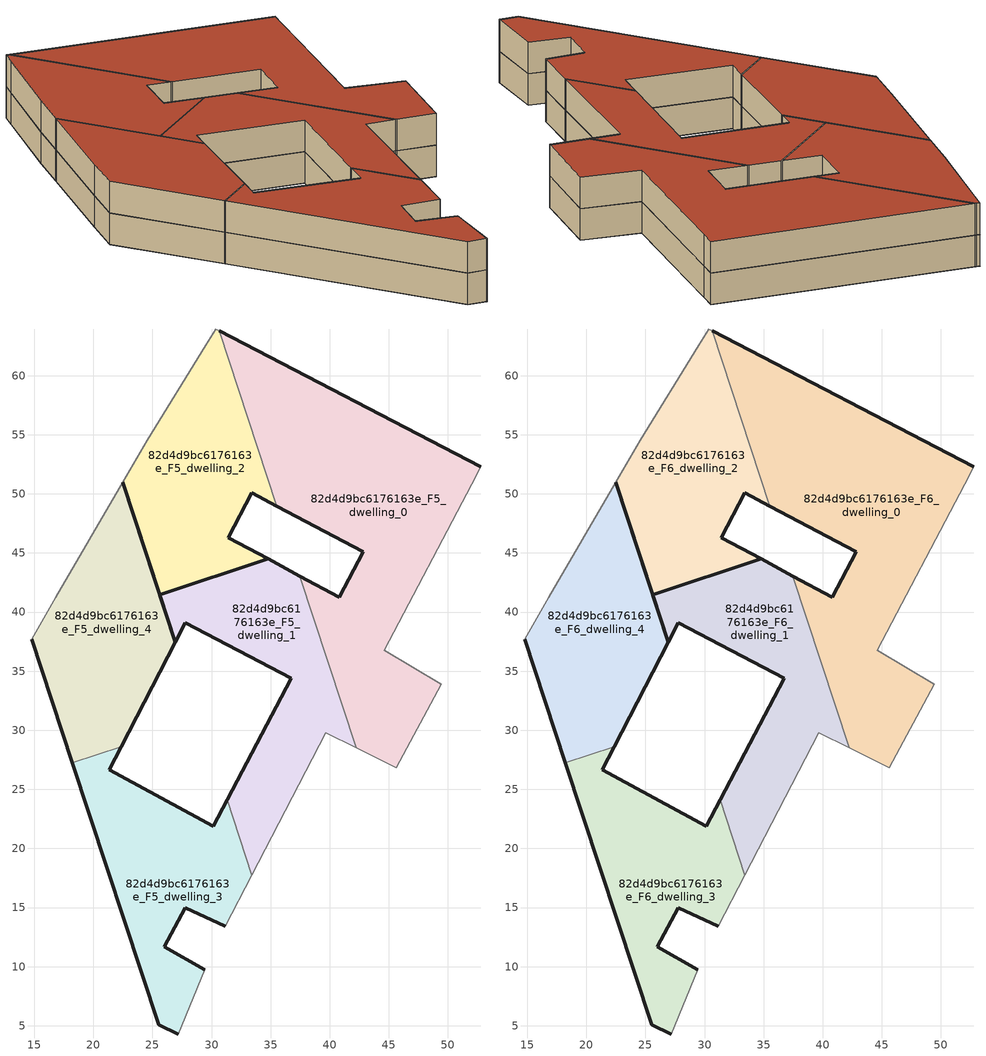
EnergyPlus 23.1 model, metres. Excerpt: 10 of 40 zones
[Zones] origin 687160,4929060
82d4d9bc6176163e_F5_dwelling_0
 floor to 82d4d9bc6176163e_F4_dwelling_0 (EU_floor_Construction): 45.61,26.82 49.44,33.89 44.6,36.77 52.02,50.81 52.78,52.29 30.66,63.79 35.54,48.96 42.85,45.1 40.82,41.25 37.48,43.05 42.26,28.5 z15
 wall outside (EU_wall_Construction): 37.48,43.05 40.82,41.25 42.85,45.1 35.54,48.96 / 30.66,63.79 52.78,52.29 z15:18
 wall adiabatic (EU_wall_Construction): 52.78,52.29 52.02,50.81 44.6,36.77 49.44,33.89 45.61,26.82 42.26,28.5 z15:18
 wall to 82d4d9bc6176163e_F5_dwelling_1 (EU_wall_Construction): 42.26,28.5 37.48,43.05 z15:18
 wall to 82d4d9bc6176163e_F5_dwelling_2 (EU_wall_Construction): 35.54,48.96 30.66,63.79 z15:18
82d4d9bc6176163e_F5_dwelling_1
 floor to 82d4d9bc6176163e_F4_dwelling_1 (EU_floor_Construction): 33.41,17.73 39.67,29.8 42.26,28.5 37.48,43.05 34.8,44.49 25.61,41.46 26.93,37.45 27.78,39.09 36.73,34.41 31.31,24.11 z15
 wall outside (EU_wall_Construction): 31.31,24.11 36.73,34.41 27.78,39.09 26.93,37.45 25.61,41.46 34.8,44.49 37.48,43.05 z15:18
 wall adiabatic (EU_wall_Construction): 42.26,28.5 39.67,29.8 33.41,17.73 z15:18
 wall to 82d4d9bc6176163e_F5_dwelling_3 (EU_wall_Construction): 33.41,17.73 31.31,24.11 z15:18
82d4d9bc6176163e_F5_dwelling_2
 floor to 82d4d9bc6176163e_F4_dwelling_2 (EU_floor_Construction): 34.8,44.49 31.43,46.3 33.42,50.07 35.54,48.96 30.66,63.79 30.36,63.94 29.52,62.58 24.56,54.54 22.48,50.98 25.61,41.46 z15
 wall outside (EU_wall_Construction): 35.54,48.96 33.42,50.07 31.43,46.3 34.8,44.49 25.61,41.46 22.48,50.98 z15:18
 wall adiabatic (EU_wall_Construction): 22.48,50.98 24.56,54.54 29.52,62.58 30.36,63.94 30.66,63.79 z15:18
82d4d9bc6176163e_F5_dwelling_3
 floor to 82d4d9bc6176163e_F4_dwelling_3 (EU_floor_Construction): 27.21,4.3 29.42,9.73 26.01,11.7 27.8,14.97 31.18,13.4 33.41,17.73 31.31,24.11 30.14,21.87 21.37,26.64 22.37,28.59 18.24,27.24 25.52,5.08 z15
 wall outside (EU_wall_Construction): 27.21,4.3 25.52,5.08 18.24,27.24 / 22.37,28.59 21.37,26.64 30.14,21.87 31.31,24.11 / 31.18,13.4 27.8,14.97 26.01,11.7 29.42,9.73 z15:18
 wall adiabatic (EU_wall_Construction): 29.42,9.73 27.21,4.3 / 33.41,17.73 31.18,13.4 z15:18
 wall to 82d4d9bc6176163e_F5_dwelling_4 (EU_wall_Construction): 18.24,27.24 22.37,28.59 z15:18
82d4d9bc6176163e_F5_dwelling_4
 floor to 82d4d9bc6176163e_F4_dwelling_4 (EU_floor_Construction): 22.37,28.59 26.93,37.45 22.48,50.98 16.81,41.26 14.79,37.72 18.24,27.24 z15
 wall outside (EU_wall_Construction): 22.48,50.98 26.93,37.45 22.37,28.59 / 18.24,27.24 14.79,37.72 z15:18
 wall adiabatic (EU_wall_Construction): 14.79,37.72 16.81,41.26 22.48,50.98 z15:18
82d4d9bc6176163e_F6_dwelling_0
 floor to 82d4d9bc6176163e_F5_dwelling_0 (EU_floor_Construction): 45.61,26.82 49.44,33.89 44.6,36.77 52.02,50.81 52.78,52.29 30.66,63.79 35.54,48.96 42.85,45.1 40.82,41.25 37.48,43.05 42.26,28.5 z18
 wall outside (EU_wall_Construction): 37.48,43.05 40.82,41.25 42.85,45.1 35.54,48.96 / 30.66,63.79 52.78,52.29 z18:21
 wall adiabatic (EU_wall_Construction): 52.78,52.29 52.02,50.81 44.6,36.77 49.44,33.89 45.61,26.82 42.26,28.5 z18:21
 wall to 82d4d9bc6176163e_F6_dwelling_1 (EU_wall_Construction): 42.26,28.5 37.48,43.05 z18:21
 wall to 82d4d9bc6176163e_F6_dwelling_2 (EU_wall_Construction): 35.54,48.96 30.66,63.79 z18:21
 roof outside (EU_roof_Construction): 52.78,52.29 52.02,50.81 44.6,36.77 49.44,33.89 45.61,26.82 42.26,28.5 37.48,43.05 40.82,41.25 42.85,45.1 35.54,48.96 30.66,63.79 z21
82d4d9bc6176163e_F6_dwelling_1
 floor to 82d4d9bc6176163e_F5_dwelling_1 (EU_floor_Construction): 33.41,17.73 39.67,29.8 42.26,28.5 37.48,43.05 34.8,44.49 25.61,41.46 26.93,37.45 27.78,39.09 36.73,34.41 31.31,24.11 z18
 wall outside (EU_wall_Construction): 31.31,24.11 36.73,34.41 27.78,39.09 26.93,37.45 25.61,41.46 34.8,44.49 37.48,43.05 z18:21
 wall adiabatic (EU_wall_Construction): 42.26,28.5 39.67,29.8 33.41,17.73 z18:21
 wall to 82d4d9bc6176163e_F6_dwelling_3 (EU_wall_Construction): 33.41,17.73 31.31,24.11 z18:21
 roof outside (EU_roof_Construction): 37.48,43.05 42.26,28.5 39.67,29.8 33.41,17.73 31.31,24.11 36.73,34.41 27.78,39.09 26.93,37.45 25.61,41.46 34.8,44.49 z21
82d4d9bc6176163e_F6_dwelling_2
 floor to 82d4d9bc6176163e_F5_dwelling_2 (EU_floor_Construction): 34.8,44.49 31.43,46.3 33.42,50.07 35.54,48.96 30.66,63.79 30.36,63.94 29.52,62.58 24.56,54.54 22.48,50.98 25.61,41.46 z18
 wall outside (EU_wall_Construction): 35.54,48.96 33.42,50.07 31.43,46.3 34.8,44.49 25.61,41.46 22.48,50.98 z18:21
 wall adiabatic (EU_wall_Construction): 22.48,50.98 24.56,54.54 29.52,62.58 30.36,63.94 30.66,63.79 z18:21
 roof outside (EU_roof_Construction): 30.66,63.79 35.54,48.96 33.42,50.07 31.43,46.3 34.8,44.49 25.61,41.46 22.48,50.98 24.56,54.54 29.52,62.58 30.36,63.94 z21
82d4d9bc6176163e_F6_dwelling_3
 floor to 82d4d9bc6176163e_F5_dwelling_3 (EU_floor_Construction): 27.21,4.3 29.42,9.73 26.01,11.7 27.8,14.97 31.18,13.4 33.41,17.73 31.31,24.11 30.14,21.87 21.37,26.64 22.37,28.59 18.24,27.24 25.52,5.08 z18
 wall outside (EU_wall_Construction): 27.21,4.3 25.52,5.08 18.24,27.24 / 22.37,28.59 21.37,26.64 30.14,21.87 31.31,24.11 / 31.18,13.4 27.8,14.97 26.01,11.7 29.42,9.73 z18:21
 wall adiabatic (EU_wall_Construction): 29.42,9.73 27.21,4.3 / 33.41,17.73 31.18,13.4 z18:21
 wall to 82d4d9bc6176163e_F6_dwelling_4 (EU_wall_Construction): 18.24,27.24 22.37,28.59 z18:21
 roof outside (EU_roof_Construction): 31.31,24.11 33.41,17.73 31.18,13.4 27.8,14.97 26.01,11.7 29.42,9.73 27.21,4.3 25.52,5.08 18.24,27.24 22.37,28.59 21.37,26.64 30.14,21.87 z21
82d4d9bc6176163e_F6_dwelling_4
 floor to 82d4d9bc6176163e_F5_dwelling_4 (EU_floor_Construction): 22.37,28.59 26.93,37.45 22.48,50.98 16.81,41.26 14.79,37.72 18.24,27.24 z18
 wall outside (EU_wall_Construction): 22.48,50.98 26.93,37.45 22.37,28.59 / 18.24,27.24 14.79,37.72 z18:21
 wall adiabatic (EU_wall_Construction): 14.79,37.72 16.81,41.26 22.48,50.98 z18:21
 roof outside (EU_roof_Construction): 22.48,50.98 26.93,37.45 22.37,28.59 18.24,27.24 14.79,37.72 16.81,41.26 z21
[Building]
EU S2 Campaign: North Axis=0; Terrain=City; Solar Distribution=FullExterior
[Site:Location]
Bologna: Latitude=44.5; Longitude=11.25; Time Zone=1; Elevation=37
[SizingPeriod:WeatherFileDays]
AnnualSizingPeriod: Begin Month=1; Begin Day of Month=1; End Month=12; End Day of Month=31; Day of Week for Start Day=Monday; Use Weather File Daylight Saving Period=No; Use Weather File Rain and Snow Indicators=No
[MATERIAL]
EU_InternalMass_Material: Roughness=MediumRough; Thickness=0.1; Conductivity=1; Density=1800; Specific Heat=900; Thermal Absorptance=0.9; Solar Absorptance=0.7; Visible Absorptance=0.7
[MATERIAL:NOMASS] Roughness=MediumRough; Thermal Absorptance=0.9; Solar Absorptance=0.7; Visible Absorptance=0.7
Name | Thermal Resistance
EU_wall_NoMass | 0.890213
EU_roof_NoMass | 0.636128
EU_floor_NoMass | 0.79516
[CONSTRUCTION]
EU_wall_Construction: EU_wall_NoMass
EU_roof_Construction: EU_roof_NoMass
EU_floor_Construction: EU_floor_NoMass
EU_InternalMass_Construction: EU_InternalMass_Material
[ZONE] Type=1; Multiplier=1; Ceiling Height=autocalculate; Floor Area=autocalculate; Part of Total Floor Area=Yes
Name | Volume
82d4d9bc6176163e_F5_dwelling_0; 82d4d9bc6176163e_F6_dwelling_0 | 960.782
82d4d9bc6176163e_F5_dwelling_1; 82d4d9bc6176163e_F6_dwelling_1 | 480.377
82d4d9bc6176163e_F5_dwelling_2; 82d4d9bc6176163e_F6_dwelling_2 | 480.366
82d4d9bc6176163e_F5_dwelling_3; 82d4d9bc6176163e_F6_dwelling_3 | 480.375
82d4d9bc6176163e_F5_dwelling_4; 82d4d9bc6176163e_F6_dwelling_4 | 480.389
[INTERNALMASS] Construction=EU_InternalMass_Construction
Name | Zone or ZoneList | Surface Area
82d4d9bc6176163e_F5_dwelling_0_EU_InternalMass | 82d4d9bc6176163e_F5_dwelling_0 | 310.265
82d4d9bc6176163e_F5_dwelling_1_EU_InternalMass | 82d4d9bc6176163e_F5_dwelling_1 | 116.743
82d4d9bc6176163e_F5_dwelling_2_EU_InternalMass | 82d4d9bc6176163e_F5_dwelling_2 | 213.499
82d4d9bc6176163e_F5_dwelling_3_EU_InternalMass | 82d4d9bc6176163e_F5_dwelling_3 | 320.244
82d4d9bc6176163e_F5_dwelling_4_EU_InternalMass | 82d4d9bc6176163e_F5_dwelling_4 | 320.253
82d4d9bc6176163e_F6_dwelling_0_EU_InternalMass | 82d4d9bc6176163e_F6_dwelling_0 | 310.265
82d4d9bc6176163e_F6_dwelling_1_EU_InternalMass | 82d4d9bc6176163e_F6_dwelling_1 | 116.743
82d4d9bc6176163e_F6_dwelling_2_EU_InternalMass | 82d4d9bc6176163e_F6_dwelling_2 | 213.499
82d4d9bc6176163e_F6_dwelling_3_EU_InternalMass | 82d4d9bc6176163e_F6_dwelling_3 | 320.244
82d4d9bc6176163e_F6_dwelling_4_EU_InternalMass | 82d4d9bc6176163e_F6_dwelling_4 | 320.253
[OTHEREQUIPMENT] Fuel Type=Electricity; Design Level Calculation Method=Watts/Area; Power per Zone Floor Area=1; Fraction Latent=0; Fraction Radiant=0; Fraction Lost=0; Carbon Dioxide Generation Rate=0; EndUse Subcategory=EU_Step8_InternalGains
Name | Zone or ZoneList or Space or SpaceList | Schedule
EU_Step8_InternalGain_82d4d9bc6176163e_F5_dwelling_0_f000 | 82d4d9bc6176163e_F5_dwelling_0 | EU_Step8_GainSchedule_82d4d9bc6176163e_F5_dwelling_0_f000
EU_Step8_InternalGain_82d4d9bc6176163e_F5_dwelling_1_f000 | 82d4d9bc6176163e_F5_dwelling_1 | EU_Step8_GainSchedule_82d4d9bc6176163e_F5_dwelling_1_f000
EU_Step8_InternalGain_82d4d9bc6176163e_F5_dwelling_2_f000 | 82d4d9bc6176163e_F5_dwelling_2 | EU_Step8_GainSchedule_82d4d9bc6176163e_F5_dwelling_2_f000
EU_Step8_InternalGain_82d4d9bc6176163e_F5_dwelling_3_f000 | 82d4d9bc6176163e_F5_dwelling_3 | EU_Step8_GainSchedule_82d4d9bc6176163e_F5_dwelling_3_f000
EU_Step8_InternalGain_82d4d9bc6176163e_F5_dwelling_4_f000 | 82d4d9bc6176163e_F5_dwelling_4 | EU_Step8_GainSchedule_82d4d9bc6176163e_F5_dwelling_4_f000
EU_Step8_InternalGain_82d4d9bc6176163e_F6_dwelling_0_f000 | 82d4d9bc6176163e_F6_dwelling_0 | EU_Step8_GainSchedule_82d4d9bc6176163e_F6_dwelling_0_f000
EU_Step8_InternalGain_82d4d9bc6176163e_F6_dwelling_1_f000 | 82d4d9bc6176163e_F6_dwelling_1 | EU_Step8_GainSchedule_82d4d9bc6176163e_F6_dwelling_1_f000
EU_Step8_InternalGain_82d4d9bc6176163e_F6_dwelling_2_f000 | 82d4d9bc6176163e_F6_dwelling_2 | EU_Step8_GainSchedule_82d4d9bc6176163e_F6_dwelling_2_f000
EU_Step8_InternalGain_82d4d9bc6176163e_F6_dwelling_3_f000 | 82d4d9bc6176163e_F6_dwelling_3 | EU_Step8_GainSchedule_82d4d9bc6176163e_F6_dwelling_3_f000
EU_Step8_InternalGain_82d4d9bc6176163e_F6_dwelling_4_f000 | 82d4d9bc6176163e_F6_dwelling_4 | EU_Step8_GainSchedule_82d4d9bc6176163e_F6_dwelling_4_f000
[ZONEVENTILATION:DESIGNFLOWRATE] Schedule=EU_AlwaysOn; Design Flow Rate Calculation Method=AirChanges/Hour; Air Changes per Hour=0.718634; Ventilation Type=Natural; Fan Pressure Rise=0; Fan Total Efficiency=1; Constant Term Coefficient=1; Temperature Term Coefficient=0; Velocity Term Coefficient=0; Velocity Squared Term Coefficient=0; Minimum Indoor Temperature=-100; Maximum Indoor Temperature=100; Delta Temperature=-100; Minimum Outdoor Temperature=-100; Maximum Outdoor Temperature=100; Maximum Wind Speed=40
Name | Zone or ZoneList or Space or SpaceList
EU_ConstantAir_82d4d9bc6176163e_F5_dwelling_0 | 82d4d9bc6176163e_F5_dwelling_0
EU_ConstantAir_82d4d9bc6176163e_F5_dwelling_1 | 82d4d9bc6176163e_F5_dwelling_1
EU_ConstantAir_82d4d9bc6176163e_F5_dwelling_2 | 82d4d9bc6176163e_F5_dwelling_2
EU_ConstantAir_82d4d9bc6176163e_F5_dwelling_3 | 82d4d9bc6176163e_F5_dwelling_3
EU_ConstantAir_82d4d9bc6176163e_F5_dwelling_4 | 82d4d9bc6176163e_F5_dwelling_4
EU_ConstantAir_82d4d9bc6176163e_F6_dwelling_0 | 82d4d9bc6176163e_F6_dwelling_0
EU_ConstantAir_82d4d9bc6176163e_F6_dwelling_1 | 82d4d9bc6176163e_F6_dwelling_1
EU_ConstantAir_82d4d9bc6176163e_F6_dwelling_2 | 82d4d9bc6176163e_F6_dwelling_2
EU_ConstantAir_82d4d9bc6176163e_F6_dwelling_3 | 82d4d9bc6176163e_F6_dwelling_3
EU_ConstantAir_82d4d9bc6176163e_F6_dwelling_4 | 82d4d9bc6176163e_F6_dwelling_4
[HVACTEMPLATE:THERMOSTAT] Constant Heating Setpoint=20; Constant Cooling Setpoint=50
EU_HeatOnly_82d4d9bc6176163e_F0_dwelling_0; EU_HeatOnly_82d4d9bc6176163e_F0_dwelling_1; EU_HeatOnly_82d4d9bc6176163e_F0_dwelling_2; EU_HeatOnly_82d4d9bc6176163e_F0_dwelling_3; EU_HeatOnly_82d4d9bc6176163e_F0_dwelling_4; EU_HeatOnly_82d4d9bc6176163e_F0_dwelling_5; EU_HeatOnly_82d4d9bc6176163e_F1_dwelling_0; EU_HeatOnly_82d4d9bc6176163e_F1_dwelling_1; EU_HeatOnly_82d4d9bc6176163e_F1_dwelling_2; EU_HeatOnly_82d4d9bc6176163e_F1_dwelling_3; EU_HeatOnly_82d4d9bc6176163e_F1_dwelling_4; EU_HeatOnly_82d4d9bc6176163e_F1_dwelling_5; EU_HeatOnly_82d4d9bc6176163e_F2_dwelling_0; EU_HeatOnly_82d4d9bc6176163e_F2_dwelling_1; EU_HeatOnly_82d4d9bc6176163e_F2_dwelling_2; EU_HeatOnly_82d4d9bc6176163e_F2_dwelling_3; EU_HeatOnly_82d4d9bc6176163e_F2_dwelling_4; EU_HeatOnly_82d4d9bc6176163e_F2_dwelling_5; EU_HeatOnly_82d4d9bc6176163e_F3_dwelling_0; EU_HeatOnly_82d4d9bc6176163e_F3_dwelling_1; EU_HeatOnly_82d4d9bc6176163e_F3_dwelling_2; EU_HeatOnly_82d4d9bc6176163e_F3_dwelling_3; EU_HeatOnly_82d4d9bc6176163e_F3_dwelling_4; EU_HeatOnly_82d4d9bc6176163e_F3_dwelling_5; EU_HeatOnly_82d4d9bc6176163e_F4_dwelling_0; EU_HeatOnly_82d4d9bc6176163e_F4_dwelling_1; EU_HeatOnly_82d4d9bc6176163e_F4_dwelling_2; EU_HeatOnly_82d4d9bc6176163e_F4_dwelling_3; EU_HeatOnly_82d4d9bc6176163e_F4_dwelling_4; EU_HeatOnly_82d4d9bc6176163e_F4_dwelling_5; EU_HeatOnly_82d4d9bc6176163e_F5_dwelling_0; EU_HeatOnly_82d4d9bc6176163e_F5_dwelling_1; EU_HeatOnly_82d4d9bc6176163e_F5_dwelling_2; EU_HeatOnly_82d4d9bc6176163e_F5_dwelling_3; EU_HeatOnly_82d4d9bc6176163e_F5_dwelling_4; EU_HeatOnly_82d4d9bc6176163e_F6_dwelling_0; EU_HeatOnly_82d4d9bc6176163e_F6_dwelling_1; EU_HeatOnly_82d4d9bc6176163e_F6_dwelling_2; EU_HeatOnly_82d4d9bc6176163e_F6_dwelling_3; EU_HeatOnly_82d4d9bc6176163e_F6_dwelling_4
[HVACTEMPLATE:ZONE:IDEALLOADSAIRSYSTEM] System Availability Schedule=EU_AlwaysOn; Maximum Heating Supply Air Temperature=50; Minimum Cooling Supply Air Temperature=13; Maximum Heating Supply Air Humidity Ratio=0.0156; Minimum Cooling Supply Air Humidity Ratio=0.0077; Heating Limit=NoLimit; Cooling Limit=NoLimit; Heating Availability Schedule=EU_AlwaysOn; Cooling Availability Schedule=EU_CoolingOff; Dehumidification Control Type=ConstantSensibleHeatRatio; Cooling Sensible Heat Ratio=0.7; Dehumidification Setpoint=60; Humidification Control Type=None; Humidification Setpoint=30; Outdoor Air Method=None; Outdoor Air Flow Rate per Person=0.00944; Outdoor Air Flow Rate per Zone Floor Area=0; Outdoor Air Flow Rate per Zone=0; Demand Controlled Ventilation Type=None; Outdoor Air Economizer Type=NoEconomizer; Heat Recovery Type=None; Sensible Heat Recovery Effectiveness=0.7; Latent Heat Recovery Effectiveness=0.65
Name | Template Thermostat
82d4d9bc6176163e_F5_dwelling_0 | EU_HeatOnly_82d4d9bc6176163e_F5_dwelling_0
82d4d9bc6176163e_F5_dwelling_1 | EU_HeatOnly_82d4d9bc6176163e_F5_dwelling_1
82d4d9bc6176163e_F5_dwelling_2 | EU_HeatOnly_82d4d9bc6176163e_F5_dwelling_2
82d4d9bc6176163e_F5_dwelling_3 | EU_HeatOnly_82d4d9bc6176163e_F5_dwelling_3
82d4d9bc6176163e_F5_dwelling_4 | EU_HeatOnly_82d4d9bc6176163e_F5_dwelling_4
82d4d9bc6176163e_F6_dwelling_0 | EU_HeatOnly_82d4d9bc6176163e_F6_dwelling_0
82d4d9bc6176163e_F6_dwelling_1 | EU_HeatOnly_82d4d9bc6176163e_F6_dwelling_1
82d4d9bc6176163e_F6_dwelling_2 | EU_HeatOnly_82d4d9bc6176163e_F6_dwelling_2
82d4d9bc6176163e_F6_dwelling_3 | EU_HeatOnly_82d4d9bc6176163e_F6_dwelling_3
82d4d9bc6176163e_F6_dwelling_4 | EU_HeatOnly_82d4d9bc6176163e_F6_dwelling_4
[SIZING:ZONE] Zone Cooling Design Supply Air Temperature Input Method=SupplyAirTemperature; Zone Cooling Design Supply Air Temperature=13; Zone Heating Design Supply Air Temperature Input Method=SupplyAirTemperature; Zone Heating Design Supply Air Temperature=50; Zone Cooling Design Supply Air Humidity Ratio=0.008; Zone Heating Design Supply Air Humidity Ratio=0.008; Cooling Design Air Flow Method=DesignDay; Cooling Design Air Flow Rate=0; Cooling Minimum Air Flow per Zone Floor Area=0.000762; Cooling Minimum Air Flow=0; Cooling Minimum Air Flow Fraction=0.2; Heating Design Air Flow Method=DesignDay; Heating Design Air Flow Rate=0; Heating Maximum Air Flow per Zone Floor Area=0.002032; Heating Maximum Air Flow=0.141576; Heating Maximum Air Flow Fraction=0.3; Account for Dedicated Outdoor Air System=No; Dedicated Outdoor Air System Control Strategy=NeutralSupplyAir; Dedicated Outdoor Air Low Setpoint Temperature for Design=autosize; Dedicated Outdoor Air High Setpoint Temperature for Design=autosize; Zone Load Sizing Method=Sensible Load Only No Latent Load; Zone Latent Cooling Design Supply Air Humidity Ratio Input Method=HumidityRatioDifference; Zone Cooling Design Supply Air Humidity Ratio Difference=0.005; Zone Latent Heating Design Supply Air Humidity Ratio Input Method=HumidityRatioDifference; Zone Humidification Design Supply Air Humidity Ratio Difference=0.005
82d4d9bc6176163e_F5_dwelling_0; 82d4d9bc6176163e_F5_dwelling_1; 82d4d9bc6176163e_F5_dwelling_2; 82d4d9bc6176163e_F5_dwelling_3; 82d4d9bc6176163e_F5_dwelling_4; 82d4d9bc6176163e_F6_dwelling_0; 82d4d9bc6176163e_F6_dwelling_1; 82d4d9bc6176163e_F6_dwelling_2; 82d4d9bc6176163e_F6_dwelling_3; 82d4d9bc6176163e_F6_dwelling_4
[SCHEDULE:CONSTANT]
Name | Hourly Value
EU_AlwaysOn | 1
EU_CoolingOff | 0
[SCHEDULE:FILE] Column Number=1; Rows to Skip at Top=0; Number of Hours of Data=8760; Column Separator=Comma; Interpolate to Timestep=No; Minutes per Item=60; Adjust Schedule for Daylight Savings=Yes
Name | File
EU_Step8_GainSchedule_82d4d9bc6176163e_F5_dwelling_0_f000 | ../../schedules/82d4d9bc6176163e/82d4d9bc6176163e_F5_dwelling_0_f000_gain.csv
EU_Step8_GainSchedule_82d4d9bc6176163e_F5_dwelling_1_f000 | ../../schedules/82d4d9bc6176163e/82d4d9bc6176163e_F5_dwelling_1_f000_gain.csv
EU_Step8_GainSchedule_82d4d9bc6176163e_F5_dwelling_2_f000 | ../../schedules/82d4d9bc6176163e/82d4d9bc6176163e_F5_dwelling_2_f000_gain.csv
EU_Step8_GainSchedule_82d4d9bc6176163e_F5_dwelling_3_f000 | ../../schedules/82d4d9bc6176163e/82d4d9bc6176163e_F5_dwelling_3_f000_gain.csv
EU_Step8_GainSchedule_82d4d9bc6176163e_F5_dwelling_4_f000 | ../../schedules/82d4d9bc6176163e/82d4d9bc6176163e_F5_dwelling_4_f000_gain.csv
EU_Step8_GainSchedule_82d4d9bc6176163e_F6_dwelling_0_f000 | ../../schedules/82d4d9bc6176163e/82d4d9bc6176163e_F6_dwelling_0_f000_gain.csv
EU_Step8_GainSchedule_82d4d9bc6176163e_F6_dwelling_1_f000 | ../../schedules/82d4d9bc6176163e/82d4d9bc6176163e_F6_dwelling_1_f000_gain.csv
EU_Step8_GainSchedule_82d4d9bc6176163e_F6_dwelling_2_f000 | ../../schedules/82d4d9bc6176163e/82d4d9bc6176163e_F6_dwelling_2_f000_gain.csv
EU_Step8_GainSchedule_82d4d9bc6176163e_F6_dwelling_3_f000 | ../../schedules/82d4d9bc6176163e/82d4d9bc6176163e_F6_dwelling_3_f000_gain.csv
EU_Step8_GainSchedule_82d4d9bc6176163e_F6_dwelling_4_f000 | ../../schedules/82d4d9bc6176163e/82d4d9bc6176163e_F6_dwelling_4_f000_gain.csv
